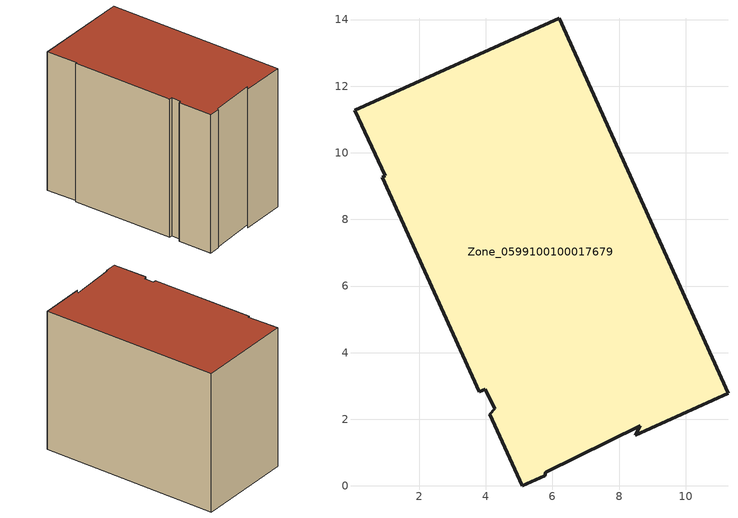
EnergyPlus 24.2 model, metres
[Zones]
Zone_0599100100017679
 floor ground (C_G): 4.27,2.31 3.99,2.91 3.81,2.83 0.9,9.27 0.98,9.31 0.06,11.28 6.2,14.05 11.27,2.79 8.48,1.53 8.63,1.81 5.8,0.41 5.77,0.31 5.09,0 4.11,2.16 z0
 wall outside (C_F): 0.98,9.31 0.9,9.27 3.81,2.83 3.99,2.91 4.27,2.31 4.11,2.16 5.09,0 5.77,0.31 5.8,0.41 8.63,1.81 8.48,1.53 11.27,2.79 6.2,14.05 0.06,11.28 0.98,9.31 z0:9.74
 roof outside (C_R): 5.8,0.41 8.63,1.81 8.48,1.53 11.27,2.79 6.2,14.05 0.06,11.28 0.98,9.31 0.9,9.27 3.81,2.83 3.99,2.91 4.27,2.31 4.11,2.16 5.09,0 5.77,0.31 z9.74
[BUILDING]
Pand.0599100100017679: North Axis=0; Terrain=City; Loads Convergence Tolerance Value=0.04; Temperature Convergence Tolerance Value=0.4; Solar Distribution=FullExterior; Maximum Number of Warmup Days=25; Minimum Number of Warmup Days=1
[Site:Location]
Rotterdam.The.Hague.AP_ZH_NLD Design_Conditions: Latitude=51.96; Longitude=4.45; Time Zone=1; Elevation=-4.5
[SITE:GROUNDTEMPERATURE:BUILDINGSURFACE]
18, 18, 18, 18, 18, 18, 18, 18, 18, 18, 18, 18
[MATERIAL] Thermal Absorptance=0.9; Solar Absorptance=0.7; Visible Absorptance=0.7
Name | Roughness | Thickness | Conductivity | Density | Specific Heat
G.TC.2015-2018 | MediumSmooth | 0.15 | 0.0428571 | 540 | 1210
F.TC.2015-2018 | Rough | 0.3 | 0.0666667 | 1920 | 840
R.TC.2015-2018 | MediumRough | 0.2 | 0.0333333 | 1500 | 1000
[CONSTRUCTION]
C_G: G.TC.2015-2018
C_F: F.TC.2015-2018
C_R: R.TC.2015-2018
[ZONE]
Zone_0599100100017679: Type=1; Multiplier=1; Ceiling Height=Autocalculate; Volume=Autocalculate; Floor Area=autocalculate; Part of Total Floor Area=Yes
[ZONEINFILTRATION:DESIGNFLOWRATE]
Infil_Zone_0599100100017679: Zone or ZoneList or Space or SpaceList=Zone_0599100100017679; Schedule=AlwaysOn; Design Flow Rate Calculation Method=Flow/Area; Flow Rate per Floor Area=0.0015; Constant Term Coefficient=1; Temperature Term Coefficient=0; Velocity Term Coefficient=0; Velocity Squared Term Coefficient=0
[HVACTEMPLATE:ZONE:IDEALLOADSAIRSYSTEM]
Zone_0599100100017679: Maximum Heating Supply Air Temperature=50; Minimum Cooling Supply Air Temperature=13; Maximum Heating Supply Air Humidity Ratio=0.0156; Minimum Cooling Supply Air Humidity Ratio=0.0077; Heating Limit=NoLimit; Cooling Limit=NoLimit; Dehumidification Control Type=ConstantSensibleHeatRatio; Cooling Sensible Heat Ratio=0.7; Dehumidification Setpoint=60; Humidification Control Type=None; Humidification Setpoint=30; Outdoor Air Method=None; Outdoor Air Flow Rate per Person=0.00944; Outdoor Air Flow Rate per Zone Floor Area=0; Outdoor Air Flow Rate per Zone=0; Demand Controlled Ventilation Type=None; Outdoor Air Economizer Type=NoEconomizer; Heat Recovery Type=None; Sensible Heat Recovery Effectiveness=0.7; Latent Heat Recovery Effectiveness=0.65
[ZONECONTROL:THERMOSTAT]
ThermostatControl_Zone_0599100100017679: Zone or ZoneList=Zone_0599100100017679; Control Type Schedule=DualSetpointControlType; Control 1=Thermostat_Zone_0599100100017679; Temperature Difference Between Cutout And Setpoint=0
[THERMOSTATSETPOINT:DUALSETPOINT]
Thermostat_Zone_0599100100017679: Heating Setpoint Temperature Schedule=HeatingSetpoint_Zone_0599100100017679; Cooling Setpoint Temperature Schedule=CoolingSetpoint_Zone_0599100100017679
[SCHEDULE:COMPACT]
HeatingSetpoint_Zone_0599100100017679: Through: 12/31, For: AllDays, Until: 24:00, 21
CoolingSetpoint_Zone_0599100100017679: Through: 12/31, For: AllDays, Until: 24:00, 24
DualSetpointControlType: Through: 12/31, For: AllDays, Until: 24:00, 4
AlwaysOn: Through: 12/31, For: AllDays, Until: 24:00, 1
